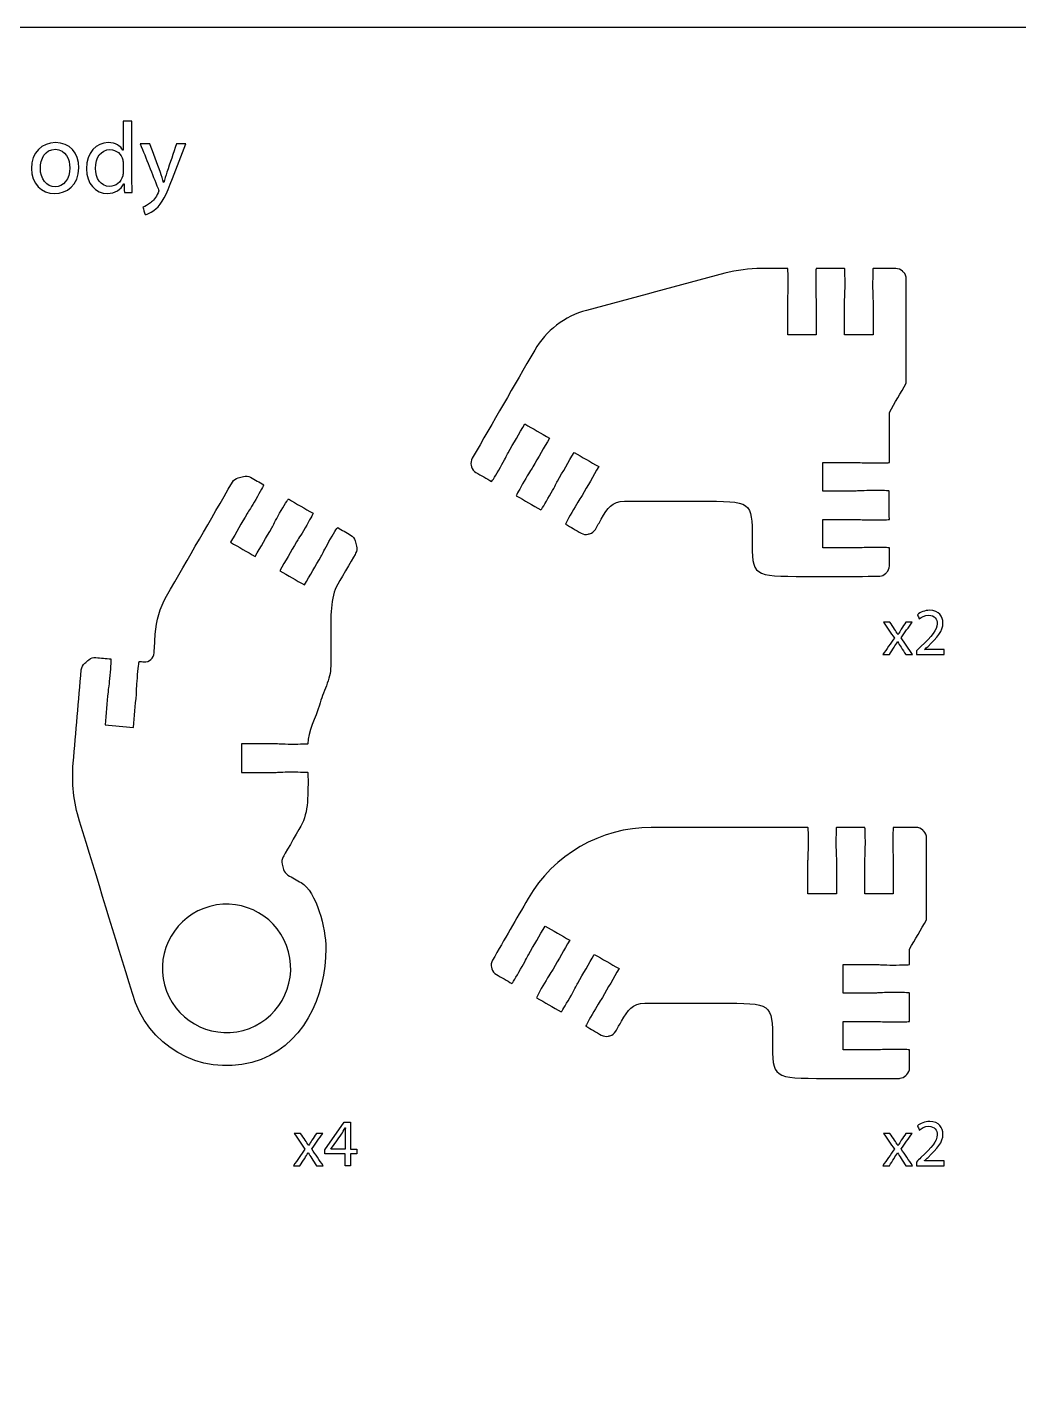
# Model space of a CAD drawing. Extents: x 0 to 600, y 0 to 300.
# Drawn here: x 368.1 to 472.6, y 156.3 to 300.1 of the extents above; entities that cross this region are included whole.
import ezdxf

# ---------------------------------------------------------------- set-up
doc = ezdxf.new("R2010")
doc.units = 0
doc.header["$MEASUREMENT"] = 0
doc.layers.add('DEFAULT', color=18, linetype='CONTINUOUS')

msp = doc.modelspace()

# ---------------------------------------------------------------- linework, layer by layer
at = {"layer": 'DEFAULT', "color": 18}
for points in [[(600.1, 0.1), (0.1, 0.1), (0.1, 300.1), (600.1, 300.1)], [(401.59, 180.04), (401.59, 181.29), (399.46, 181.29), (399.46, 181.7), (401.5, 184.63), (402.17, 184.63), (402.17, 181.77), (402.82, 181.77), (402.82, 181.29), (402.17, 181.29), (402.17, 180.04)]]:
    msp.add_lwpolyline(points, close=True, dxfattribs=at)
for points, knots in [([(379.1, 290.2), (379.1, 288.14), (379.1, 286.08), (379.1, 284.01), (379.1, 283.56), (379.11, 283.04), (379.14, 282.69), (378.87, 282.69), (378.59, 282.69), (378.31, 282.69), (378.29, 282.99), (378.28, 283.28), (378.27, 283.58), (378.26, 283.58), (378.25, 283.58), (378.24, 283.58), (377.96, 283.01), (377.33, 282.57), (376.5, 282.57), (375.26, 282.57), (374.31, 283.62), (374.31, 285.18), (374.3, 286.88), (375.36, 287.93), (376.6, 287.93), (377.39, 287.93), (377.92, 287.56), (378.15, 287.14), (378.16, 287.14), (378.16, 287.14), (378.17, 287.14), (378.17, 288.16), (378.17, 289.18), (378.17, 290.2), (378.48, 290.2), (378.79, 290.2), (379.1, 290.2)], [2.639, 2.639, 2.639, 2.639, 20.187, 20.187, 20.187, 21.187, 21.187, 21.187, 23.558, 23.558, 23.558, 26.079857, 26.079857, 26.079857, 26.139857, 26.139857, 26.139857, 27.139857, 27.139857, 27.139857, 28.139857, 28.139857, 28.139857, 29.139857, 29.139857, 29.139857, 30.139857, 30.139857, 30.139857, 30.200857, 30.200857, 30.200857, 38.868857, 38.868857, 38.868857, 41.507857, 41.507857, 41.507857, 41.507857]), ([(373.5, 285.29), (373.5, 283.4), (372.19, 282.57), (370.95, 282.57), (369.57, 282.57), (368.5, 283.59), (368.5, 285.21), (368.5, 286.92), (369.62, 287.93), (371.04, 287.93), (372.51, 287.93), (373.5, 286.86), (373.5, 285.29)], [1, 1, 1, 1, 2, 2, 2, 3, 3, 3, 4, 4, 4, 5, 5, 5, 5]), ([(380.99, 287.81), (381.36, 286.8), (381.73, 285.79), (382.11, 284.78), (382.22, 284.45), (382.35, 284.04), (382.44, 283.74), (382.44, 283.74), (382.45, 283.74), (382.46, 283.74), (382.55, 284.04), (382.66, 284.44), (382.79, 284.81), (383.12, 285.81), (383.46, 286.81), (383.8, 287.81), (384.13, 287.81), (384.46, 287.81), (384.79, 287.81), (384.32, 286.59), (383.85, 285.38), (383.39, 284.16), (382.72, 282.4), (382.27, 281.5), (381.63, 280.95), (381.18, 280.55), (380.72, 280.39), (380.49, 280.35), (380.41, 280.61), (380.33, 280.87), (380.26, 281.13), (380.49, 281.21), (380.8, 281.36), (381.07, 281.59), (381.32, 281.79), (381.64, 282.15), (381.85, 282.63), (381.9, 282.72), (381.93, 282.79), (381.93, 282.85), (381.93, 282.9), (381.91, 282.97), (381.86, 283.09), (381.23, 284.66), (380.6, 286.24), (379.97, 287.81), (380.31, 287.81), (380.65, 287.81), (380.99, 287.81)], [0, 0, 0, 0, 9.15104, 9.15104, 9.15104, 10.15104, 10.15104, 10.15104, 10.21004, 10.21004, 10.21004, 11.21004, 11.21004, 11.21004, 20.20237, 20.20237, 20.20237, 22.99337, 22.99337, 22.99337, 34.075428, 34.075428, 34.075428, 35.075428, 35.075428, 35.075428, 36.075428, 36.075428, 36.075428, 38.390501, 38.390501, 38.390501, 39.390501, 39.390501, 39.390501, 40.390501, 40.390501, 40.390501, 41.390501, 41.390501, 41.390501, 42.390501, 42.390501, 42.390501, 56.807524, 56.807524, 56.807524, 59.686524, 59.686524, 59.686524, 59.686524]), ([(369.44, 285.24), (369.44, 284.12), (370.09, 283.27), (371, 283.27), (371.88, 283.27), (372.55, 284.11), (372.55, 285.26), (372.55, 286.13), (372.12, 287.23), (371.02, 287.23), (369.92, 287.23), (369.44, 286.21), (369.44, 285.24)], [0, 0, 0, 0, 1, 1, 1, 2, 2, 2, 3, 3, 3, 4, 4, 4, 4]), ([(378.17, 285.73), (378.17, 285.84), (378.16, 286), (378.13, 286.12), (377.99, 286.71), (377.48, 287.2), (376.78, 287.2), (375.82, 287.2), (375.25, 286.35), (375.25, 285.22), (375.25, 284.18), (375.76, 283.32), (376.76, 283.32), (377.39, 283.32), (377.96, 283.74), (378.13, 284.44), (378.16, 284.56), (378.17, 284.69), (378.17, 284.84), (378.17, 285.13), (378.17, 285.43), (378.17, 285.73)], [2.52, 2.52, 2.52, 2.52, 3.52, 3.52, 3.52, 4.52, 4.52, 4.52, 5.52, 5.52, 5.52, 6.52, 6.52, 6.52, 7.52, 7.52, 7.52, 8.52, 8.52, 8.52, 11.04, 11.04, 11.04, 11.04]), ([(459.06, 237.36), (459.22, 237.12), (459.38, 236.87), (459.54, 236.63), (459.67, 236.44), (459.78, 236.26), (459.89, 236.07), (459.9, 236.07), (459.9, 236.07), (459.91, 236.07), (460.02, 236.27), (460.14, 236.45), (460.25, 236.63), (460.41, 236.88), (460.57, 237.12), (460.73, 237.36), (460.95, 237.36), (461.18, 237.36), (461.4, 237.36), (461.01, 236.81), (460.62, 236.26), (460.24, 235.71), (460.64, 235.12), (461.04, 234.53), (461.44, 233.94), (461.2, 233.94), (460.97, 233.94), (460.73, 233.94), (460.56, 234.2), (460.4, 234.46), (460.23, 234.71), (460.1, 234.91), (459.98, 235.1), (459.86, 235.31), (459.86, 235.31), (459.85, 235.31), (459.85, 235.31), (459.74, 235.1), (459.62, 234.92), (459.49, 234.71), (459.32, 234.46), (459.16, 234.2), (458.99, 233.94), (458.77, 233.94), (458.54, 233.94), (458.31, 233.94), (458.71, 234.53), (459.12, 235.11), (459.52, 235.69), (459.14, 236.25), (458.75, 236.8), (458.37, 237.36), (458.6, 237.36), (458.83, 237.36), (459.06, 237.36)], [0, 0, 0, 0, 2.49671, 2.49671, 2.49671, 3.49671, 3.49671, 3.49671, 3.55771, 3.55771, 3.55771, 4.55771, 4.55771, 4.55771, 7.026151, 7.026151, 7.026151, 8.927151, 8.927151, 8.927151, 14.655009, 14.655009, 14.655009, 20.702323, 20.702323, 20.702323, 22.702323, 22.702323, 22.702323, 25.304853, 25.304853, 25.304853, 26.304853, 26.304853, 26.304853, 26.344853, 26.344853, 26.344853, 27.344853, 27.344853, 27.344853, 29.937064, 29.937064, 29.937064, 31.877064, 31.877064, 31.877064, 37.89844, 37.89844, 37.89844, 43.66264, 43.66264, 43.66264, 45.62264, 45.62264, 45.62264, 45.62264]), ([(461.84, 233.94), (461.84, 234.07), (461.84, 234.2), (461.84, 234.33), (462, 234.48), (462.16, 234.64), (462.32, 234.8), (463.5, 235.91), (464.03, 236.51), (464.03, 237.2), (464.03, 237.66), (463.81, 238.09), (463.12, 238.09), (462.71, 238.09), (462.36, 237.88), (462.15, 237.71), (462.08, 237.85), (462.02, 238), (461.95, 238.14), (462.27, 238.41), (462.72, 238.61), (463.25, 238.61), (464.24, 238.61), (464.65, 237.93), (464.65, 237.28), (464.65, 236.43), (464.04, 235.74), (463.07, 234.81), (462.95, 234.7), (462.83, 234.59), (462.71, 234.47), (462.71, 234.47), (462.71, 234.46), (462.71, 234.46), (463.39, 234.46), (464.08, 234.46), (464.77, 234.46), (464.77, 234.29), (464.77, 234.12), (464.77, 233.94), (463.79, 233.94), (462.81, 233.94), (461.84, 233.94)], [8.302, 8.302, 8.302, 8.302, 9.382, 9.382, 9.382, 11.306235, 11.306235, 11.306235, 12.306235, 12.306235, 12.306235, 13.306235, 13.306235, 13.306235, 14.306235, 14.306235, 14.306235, 15.666823, 15.666823, 15.666823, 16.666823, 16.666823, 16.666823, 17.666823, 17.666823, 17.666823, 18.666823, 18.666823, 18.666823, 20.083581, 20.083581, 20.083581, 20.123581, 20.123581, 20.123581, 25.965581, 25.965581, 25.965581, 27.425581, 27.425581, 27.425581, 35.727581, 35.727581, 35.727581, 35.727581]), ([(461.84, 180.04), (461.84, 180.17), (461.84, 180.29), (461.84, 180.42), (462, 180.58), (462.16, 180.73), (462.32, 180.89), (463.5, 182.01), (464.03, 182.6), (464.03, 183.29), (464.03, 183.76), (463.81, 184.19), (463.12, 184.19), (462.71, 184.19), (462.36, 183.98), (462.15, 183.8), (462.08, 183.95), (462.02, 184.09), (461.95, 184.24), (462.27, 184.51), (462.72, 184.7), (463.25, 184.7), (464.24, 184.7), (464.65, 184.03), (464.65, 183.37), (464.65, 182.52), (464.04, 181.84), (463.07, 180.91), (462.95, 180.79), (462.83, 180.68), (462.71, 180.57), (462.71, 180.56), (462.71, 180.56), (462.71, 180.55), (463.39, 180.55), (464.08, 180.55), (464.77, 180.55), (464.77, 180.38), (464.77, 180.21), (464.77, 180.04), (463.79, 180.04), (462.81, 180.04), (461.84, 180.04)], [8.302, 8.302, 8.302, 8.302, 9.382, 9.382, 9.382, 11.306235, 11.306235, 11.306235, 12.306235, 12.306235, 12.306235, 13.306235, 13.306235, 13.306235, 14.306235, 14.306235, 14.306235, 15.666823, 15.666823, 15.666823, 16.666823, 16.666823, 16.666823, 17.666823, 17.666823, 17.666823, 18.666823, 18.666823, 18.666823, 20.083581, 20.083581, 20.083581, 20.123581, 20.123581, 20.123581, 25.965581, 25.965581, 25.965581, 27.425581, 27.425581, 27.425581, 35.727581, 35.727581, 35.727581, 35.727581]), ([(396.89, 183.45), (397.05, 183.21), (397.21, 182.96), (397.38, 182.72), (397.5, 182.53), (397.61, 182.35), (397.72, 182.16), (397.73, 182.16), (397.73, 182.16), (397.74, 182.16), (397.85, 182.37), (397.97, 182.54), (398.08, 182.73), (398.24, 182.97), (398.4, 183.21), (398.56, 183.45), (398.78, 183.45), (399.01, 183.45), (399.23, 183.45), (398.84, 182.9), (398.45, 182.35), (398.07, 181.8), (398.47, 181.21), (398.87, 180.63), (399.27, 180.04), (399.03, 180.04), (398.8, 180.04), (398.56, 180.04), (398.39, 180.29), (398.23, 180.55), (398.06, 180.81), (397.93, 181.01), (397.81, 181.2), (397.69, 181.4), (397.69, 181.4), (397.68, 181.4), (397.68, 181.4), (397.57, 181.2), (397.45, 181.01), (397.32, 180.81), (397.15, 180.55), (396.99, 180.29), (396.82, 180.04), (396.6, 180.04), (396.37, 180.04), (396.14, 180.04), (396.54, 180.62), (396.95, 181.2), (397.35, 181.78), (396.97, 182.34), (396.58, 182.9), (396.2, 183.45), (396.43, 183.45), (396.66, 183.45), (396.89, 183.45)], [0, 0, 0, 0, 2.49671, 2.49671, 2.49671, 3.49671, 3.49671, 3.49671, 3.55771, 3.55771, 3.55771, 4.55771, 4.55771, 4.55771, 7.026151, 7.026151, 7.026151, 8.927151, 8.927151, 8.927151, 14.655009, 14.655009, 14.655009, 20.702323, 20.702323, 20.702323, 22.702323, 22.702323, 22.702323, 25.304853, 25.304853, 25.304853, 26.304853, 26.304853, 26.304853, 26.344853, 26.344853, 26.344853, 27.344853, 27.344853, 27.344853, 29.937064, 29.937064, 29.937064, 31.877064, 31.877064, 31.877064, 37.89844, 37.89844, 37.89844, 43.66264, 43.66264, 43.66264, 45.62264, 45.62264, 45.62264, 45.62264]), ([(401.59, 181.77), (401.59, 182.28), (401.59, 182.8), (401.59, 183.31), (401.59, 183.55), (401.59, 183.79), (401.61, 184.03), (401.6, 184.03), (401.59, 184.03), (401.59, 184.03), (401.45, 183.76), (401.33, 183.56), (401.21, 183.35), (400.83, 182.83), (400.46, 182.31), (400.08, 181.79), (400.08, 181.78), (400.08, 181.78), (400.08, 181.77), (400.58, 181.77), (401.09, 181.77), (401.59, 181.77)], [4.262, 4.262, 4.262, 4.262, 8.603, 8.603, 8.603, 9.603, 9.603, 9.603, 9.663, 9.663, 9.663, 10.663, 10.663, 10.663, 16.109467, 16.109467, 16.109467, 16.149467, 16.149467, 16.149467, 20.411467, 20.411467, 20.411467, 20.411467]), ([(459.06, 183.45), (459.22, 183.21), (459.38, 182.96), (459.54, 182.72), (459.67, 182.53), (459.78, 182.35), (459.89, 182.16), (459.9, 182.16), (459.9, 182.16), (459.91, 182.16), (460.02, 182.37), (460.14, 182.54), (460.25, 182.73), (460.41, 182.97), (460.57, 183.21), (460.73, 183.45), (460.95, 183.45), (461.18, 183.45), (461.4, 183.45), (461.01, 182.9), (460.62, 182.35), (460.24, 181.8), (460.64, 181.21), (461.04, 180.63), (461.44, 180.04), (461.2, 180.04), (460.97, 180.04), (460.73, 180.04), (460.56, 180.29), (460.4, 180.55), (460.23, 180.81), (460.1, 181.01), (459.98, 181.2), (459.86, 181.4), (459.86, 181.4), (459.85, 181.4), (459.85, 181.4), (459.74, 181.2), (459.62, 181.01), (459.49, 180.81), (459.32, 180.55), (459.16, 180.29), (458.99, 180.04), (458.77, 180.04), (458.54, 180.04), (458.31, 180.04), (458.71, 180.62), (459.12, 181.2), (459.52, 181.78), (459.14, 182.34), (458.75, 182.9), (458.37, 183.45), (458.6, 183.45), (458.83, 183.45), (459.06, 183.45)], [0, 0, 0, 0, 2.49671, 2.49671, 2.49671, 3.49671, 3.49671, 3.49671, 3.55771, 3.55771, 3.55771, 4.55771, 4.55771, 4.55771, 7.026151, 7.026151, 7.026151, 8.927151, 8.927151, 8.927151, 14.655009, 14.655009, 14.655009, 20.702323, 20.702323, 20.702323, 22.702323, 22.702323, 22.702323, 25.304853, 25.304853, 25.304853, 26.304853, 26.304853, 26.304853, 26.344853, 26.344853, 26.344853, 27.344853, 27.344853, 27.344853, 29.937064, 29.937064, 29.937064, 31.877064, 31.877064, 31.877064, 37.89844, 37.89844, 37.89844, 43.66264, 43.66264, 43.66264, 45.62264, 45.62264, 45.62264, 45.62264])]:
    msp.add_open_spline(points, degree=3, knots=knots, dxfattribs=at)
at = {"layer": 'DEFAULT', "color": 1}
for points, knots in [([(460.78, 273.56), (460.78, 269.89), (460.78, 266.23), (460.78, 262.56), (460.18, 261.53), (459.58, 260.49), (458.99, 259.46), (458.99, 257.7), (458.99, 255.95), (458.99, 254.2), (458.99, 254.17), (458.2, 254.15), (457.24, 254.15), (456.27, 254.15), (455.82, 254.2), (455.48, 254.2), (454.32, 254.2), (453.15, 254.2), (451.98, 254.2), (451.98, 253.19), (451.99, 252.19), (451.99, 251.19), (453.15, 251.19), (454.32, 251.19), (455.49, 251.19), (455.82, 251.2), (456.27, 251.24), (457.24, 251.24), (458.2, 251.24), (458.98, 251.23), (458.98, 251.19), (458.98, 250.19), (458.98, 249.19), (458.99, 248.19), (458.99, 248.17), (458.2, 248.15), (457.23, 248.15), (456.27, 248.15), (455.82, 248.19), (455.49, 248.19), (454.32, 248.19), (453.15, 248.19), (451.99, 248.19), (451.99, 247.19), (451.99, 246.19), (451.99, 245.19), (453.15, 245.19), (454.32, 245.19), (455.49, 245.19), (455.82, 245.19), (456.27, 245.24), (457.23, 245.24), (458.2, 245.24), (458.98, 245.22), (458.99, 245.19), (458.99, 244.56), (458.99, 243.93), (458.99, 243.3), (458.99, 243.03), (458.88, 242.78), (458.69, 242.59), (458.66, 242.56), (458.62, 242.52), (458.59, 242.49), (458.42, 242.32), (458.21, 242.22), (457.98, 242.2), (457.95, 242.19), (450.14, 242.19), (450.14, 242.19), (444.52, 242.19), (444.52, 242.19), (444.52, 246.16), (444.52, 250.12), (444.52, 250.12), (438.9, 250.12), (438.9, 250.12), (431.09, 250.12), (431.06, 250.11), (429.71, 250.09), (429.29, 249.42), (428.6, 248.21), (428.39, 247.86), (428.19, 247.5), (427.99, 247.15), (427.85, 246.92), (427.63, 246.76), (427.38, 246.68), (427.33, 246.67), (427.28, 246.66), (427.24, 246.65), (426.98, 246.58), (426.7, 246.61), (426.47, 246.75), (425.93, 247.06), (425.38, 247.38), (424.84, 247.7), (424.83, 247.74), (425.19, 248.42), (425.67, 249.24), (426.15, 250.08), (426.42, 250.44), (426.58, 250.73), (427.17, 251.74), (427.75, 252.75), (428.34, 253.76), (427.47, 254.26), (426.6, 254.76), (425.73, 255.26), (425.15, 254.25), (424.57, 253.24), (423.99, 252.23), (423.82, 251.94), (423.64, 251.53), (423.15, 250.69), (422.68, 249.86), (422.27, 249.2), (422.24, 249.2), (421.37, 249.7), (420.5, 250.2), (419.64, 250.7), (419.63, 250.73), (420, 251.42), (420.47, 252.23), (420.95, 253.07), (421.22, 253.44), (421.39, 253.73), (421.97, 254.74), (422.55, 255.75), (423.14, 256.76), (422.27, 257.26), (421.4, 257.76), (420.54, 258.26), (419.95, 257.25), (419.37, 256.24), (418.78, 255.23), (418.62, 254.94), (418.44, 254.52), (417.96, 253.69), (417.48, 252.86), (417.08, 252.21), (417.04, 252.2), (416.49, 252.51), (415.94, 252.83), (415.39, 253.14), (415.17, 253.28), (415, 253.5), (414.93, 253.75), (414.92, 253.8), (414.91, 253.85), (414.89, 253.89), (414.82, 254.15), (414.86, 254.42), (414.99, 254.65), (417.19, 258.45), (419.39, 262.25), (421.58, 266.05), (422.78, 268.12), (424.74, 269.62), (427.05, 270.24), (431.91, 271.54), (436.77, 272.85), (441.63, 274.15), (442.9, 274.49), (444.2, 274.66), (445.51, 274.66), (446.43, 274.66), (447.35, 274.66), (448.27, 274.66), (448.3, 274.66), (448.32, 273.88), (448.32, 272.91), (448.32, 271.94), (448.27, 271.5), (448.27, 271.16), (448.27, 270), (448.27, 268.83), (448.27, 267.66), (449.27, 267.66), (450.27, 267.66), (451.27, 267.66), (451.27, 268.83), (451.27, 270), (451.27, 271.16), (451.27, 271.5), (451.22, 271.95), (451.22, 272.91), (451.22, 273.87), (451.24, 274.65), (451.27, 274.66), (452.27, 274.66), (453.27, 274.66), (454.27, 274.66), (454.3, 274.66), (454.32, 273.88), (454.32, 272.91), (454.32, 271.95), (454.27, 271.5), (454.27, 271.16), (454.27, 270), (454.27, 268.83), (454.27, 267.66), (455.27, 267.66), (456.27, 267.66), (457.27, 267.66), (457.27, 268.83), (457.27, 270), (457.27, 271.16), (457.27, 271.5), (457.23, 271.95), (457.23, 272.91), (457.23, 273.88), (457.24, 274.66), (457.27, 274.66), (458.07, 274.66), (458.87, 274.66), (459.67, 274.66), (459.94, 274.66), (460.19, 274.56), (460.38, 274.37), (460.41, 274.34), (460.45, 274.3), (460.49, 274.27), (460.67, 274.08), (460.78, 273.82), (460.78, 273.56)], [1, 1, 1, 1, 32.17, 32.17, 32.17, 42.331024, 42.331024, 42.331024, 57.241024, 57.241024, 57.241024, 58.241024, 58.241024, 58.241024, 59.241024, 59.241024, 59.241024, 69.161024, 69.161024, 69.161024, 77.671029, 77.671029, 77.671029, 87.591029, 87.591029, 87.591029, 88.591029, 88.591029, 88.591029, 89.591029, 89.591029, 89.591029, 98.091035, 98.091035, 98.091035, 99.091035, 99.091035, 99.091035, 100.091035, 100.091035, 100.091035, 110.011035, 110.011035, 110.011035, 118.521035, 118.521035, 118.521035, 128.441035, 128.441035, 128.441035, 129.441035, 129.441035, 129.441035, 130.441035, 130.441035, 130.441035, 135.811035, 135.811035, 135.811035, 136.811035, 136.811035, 136.811035, 137.235299, 137.235299, 137.235299, 138.235299, 138.235299, 138.235299, 139.235299, 139.235299, 139.235299, 140.235299, 140.235299, 140.235299, 141.235299, 141.235299, 141.235299, 142.235299, 142.235299, 142.235299, 143.235299, 143.235299, 143.235299, 146.698376, 146.698376, 146.698376, 147.698376, 147.698376, 147.698376, 148.122876, 148.122876, 148.122876, 149.122876, 149.122876, 149.122876, 154.486242, 154.486242, 154.486242, 155.486242, 155.486242, 155.486242, 156.486242, 156.486242, 156.486242, 166.410405, 166.410405, 166.410405, 174.926677, 174.926677, 174.926677, 184.840839, 184.840839, 184.840839, 185.840839, 185.840839, 185.840839, 186.840839, 186.840839, 186.840839, 195.348447, 195.348447, 195.348447, 196.348447, 196.348447, 196.348447, 197.348447, 197.348447, 197.348447, 207.276267, 207.276267, 207.276267, 215.778884, 215.778884, 215.778884, 225.694392, 225.694392, 225.694392, 226.694392, 226.694392, 226.694392, 227.694392, 227.694392, 227.694392, 233.07507, 233.07507, 233.07507, 234.07507, 234.07507, 234.07507, 234.48992, 234.48992, 234.48992, 235.48992, 235.48992, 235.48992, 272.816214, 272.816214, 272.816214, 273.816214, 273.816214, 273.816214, 316.615302, 316.615302, 316.615302, 317.615302, 317.615302, 317.615302, 325.425302, 325.425302, 325.425302, 326.425302, 326.425302, 326.425302, 327.425302, 327.425302, 327.425302, 337.335307, 337.335307, 337.335307, 345.845307, 345.845307, 345.845307, 355.765307, 355.765307, 355.765307, 356.765307, 356.765307, 356.765307, 357.765307, 357.765307, 357.765307, 366.275307, 366.275307, 366.275307, 367.275307, 367.275307, 367.275307, 368.275307, 368.275307, 368.275307, 378.195312, 378.195312, 378.195312, 386.715312, 386.715312, 386.715312, 396.635312, 396.635312, 396.635312, 397.635312, 397.635312, 397.635312, 398.635312, 398.635312, 398.635312, 405.435312, 405.435312, 405.435312, 406.435312, 406.435312, 406.435312, 406.859576, 406.859576, 406.859576, 407.859576, 407.859576, 407.859576, 407.859576]), ([(402.79, 245.38), (402.74, 245.57), (402.69, 245.75), (402.64, 245.94), (402.57, 246.2), (402.4, 246.42), (402.17, 246.55), (401.71, 246.81), (401.26, 247.08), (400.8, 247.34), (400.76, 247.34), (400.36, 246.68), (399.88, 245.85), (399.4, 245.01), (399.22, 244.6), (399.05, 244.31), (398.47, 243.3), (397.88, 242.29), (397.3, 241.28), (396.43, 241.78), (395.56, 242.28), (394.7, 242.78), (395.28, 243.79), (395.86, 244.8), (396.45, 245.82), (396.62, 246.11), (396.88, 246.47), (397.36, 247.3), (397.84, 248.12), (398.21, 248.8), (398.2, 248.84), (397.33, 249.34), (396.47, 249.84), (395.6, 250.35), (395.57, 250.33), (395.16, 249.67), (394.68, 248.85), (394.2, 248.02), (394.02, 247.61), (393.85, 247.31), (393.27, 246.3), (392.68, 245.29), (392.1, 244.28), (391.23, 244.78), (390.37, 245.28), (389.5, 245.78), (390.08, 246.8), (390.67, 247.81), (391.25, 248.82), (391.42, 249.11), (391.68, 249.47), (392.17, 250.31), (392.64, 251.13), (393.01, 251.81), (393, 251.84), (392.54, 252.11), (392.08, 252.38), (391.62, 252.64), (391.39, 252.78), (391.12, 252.81), (390.86, 252.74), (390.68, 252.69), (390.49, 252.64), (390.3, 252.59), (390.04, 252.52), (389.83, 252.36), (389.69, 252.13), (387.38, 248.12), (385.06, 244.11), (382.75, 240.1), (382.05, 238.88), (381.64, 237.51), (381.56, 236.1), (381.52, 235.44), (381.48, 234.78), (381.45, 234.12), (381.42, 233.56), (380.92, 233.13), (380.36, 233.18), (380.2, 233.2), (380.03, 233.21), (379.87, 233.22), (379.84, 233.22), (379.75, 232.45), (379.67, 231.49), (379.58, 230.53), (379.59, 230.07), (379.57, 229.74), (379.46, 228.58), (379.36, 227.42), (379.26, 226.26), (378.26, 226.35), (377.26, 226.43), (376.27, 226.52), (376.37, 227.68), (376.47, 228.84), (376.58, 230), (376.6, 230.34), (376.69, 230.78), (376.78, 231.74), (376.86, 232.7), (376.91, 233.49), (376.88, 233.49), (376.35, 233.54), (375.82, 233.58), (375.29, 233.63), (375.03, 233.66), (374.77, 233.57), (374.56, 233.4), (374.42, 233.28), (374.27, 233.15), (374.12, 233.03), (373.92, 232.86), (373.79, 232.61), (373.76, 232.35), (373.48, 229.07), (373.19, 225.78), (372.91, 222.5), (372.73, 220.44), (372.94, 218.37), (373.56, 216.39), (375.43, 210.33), (377.29, 204.26), (379.16, 198.2), (380.63, 192.73), (386.27, 189.47), (391.73, 190.93), (397.2, 192.4), (399.56, 197.97), (399.56, 202.95), (399.56, 205.07), (398.56, 208.95), (396.94, 209.89), (396.48, 210.15), (396.02, 210.42), (395.56, 210.69), (395.33, 210.82), (395.17, 211.04), (395.1, 211.29), (395.05, 211.48), (395, 211.67), (394.95, 211.85), (394.88, 212.11), (394.92, 212.38), (395.05, 212.61), (395.05, 212.61), (396.45, 215.04), (396.92, 215.85), (397.75, 217.29), (397.67, 219.29), (397.67, 221.52), (397.66, 221.53), (397.47, 221.54), (397.15, 221.55), (396.84, 221.56), (396.4, 221.57), (395.91, 221.57), (394.95, 221.57), (394.5, 221.52), (394.17, 221.52), (393, 221.52), (391.84, 221.52), (390.67, 221.52), (390.67, 222.52), (390.67, 223.52), (390.67, 224.52), (391.84, 224.52), (393, 224.52), (394.17, 224.52), (394.5, 224.52), (394.95, 224.47), (395.91, 224.47), (396.88, 224.47), (397.67, 224.49), (397.67, 224.52), (397.67, 225.84), (398.48, 227.29), (398.87, 228.62), (399.06, 229.28), (399.36, 229.97), (399.61, 230.66), (399.87, 231.36), (400.07, 232.05), (400.07, 232.71), (400.07, 233.71), (400.07, 234.71), (400.07, 235.71), (400.07, 237.95), (399.99, 239.95), (400.81, 241.38), (401.28, 242.19), (402.69, 244.62), (402.69, 244.62), (402.82, 244.85), (402.86, 245.12), (402.79, 245.38)], [0, 0, 0, 0, 1.644536, 1.644536, 1.644536, 2.644536, 2.644536, 2.644536, 7.152041, 7.152041, 7.152041, 8.152041, 8.152041, 8.152041, 9.152041, 9.152041, 9.152041, 19.076204, 19.076204, 19.076204, 27.583812, 27.583812, 27.583812, 37.511632, 37.511632, 37.511632, 38.511632, 38.511632, 38.511632, 39.511632, 39.511632, 39.511632, 48.015584, 48.015584, 48.015584, 49.015584, 49.015584, 49.015584, 50.015584, 50.015584, 50.015584, 59.926083, 59.926083, 59.926083, 68.433691, 68.433691, 68.433691, 78.361511, 78.361511, 78.361511, 79.361511, 79.361511, 79.361511, 80.361511, 80.361511, 80.361511, 84.869016, 84.869016, 84.869016, 85.869016, 85.869016, 85.869016, 87.516134, 87.516134, 87.516134, 88.516134, 88.516134, 88.516134, 127.883941, 127.883941, 127.883941, 128.883941, 128.883941, 128.883941, 134.50306, 134.50306, 134.50306, 135.50306, 135.50306, 135.50306, 136.89823, 136.89823, 136.89823, 137.89823, 137.89823, 137.89823, 138.89823, 138.89823, 138.89823, 148.807383, 148.807383, 148.807383, 157.310523, 157.310523, 157.310523, 167.218793, 167.218793, 167.218793, 168.218793, 168.218793, 168.218793, 169.218793, 169.218793, 169.218793, 173.726575, 173.726575, 173.726575, 174.726575, 174.726575, 174.726575, 176.366727, 176.366727, 176.366727, 177.366727, 177.366727, 177.366727, 205.402237, 205.402237, 205.402237, 206.402237, 206.402237, 206.402237, 260.367734, 260.367734, 260.367734, 261.367734, 261.367734, 261.367734, 262.367734, 262.367734, 262.367734, 263.367734, 263.367734, 263.367734, 267.883894, 267.883894, 267.883894, 268.883894, 268.883894, 268.883894, 270.528431, 270.528431, 270.528431, 271.528431, 271.528431, 271.528431, 272.528431, 272.528431, 272.528431, 273.528431, 273.528431, 273.528431, 274.528431, 274.528431, 274.528431, 275.528431, 275.528431, 275.528431, 276.528431, 276.528431, 276.528431, 286.448431, 286.448431, 286.448431, 294.958431, 294.958431, 294.958431, 304.878431, 304.878431, 304.878431, 305.878431, 305.878431, 305.878431, 306.878431, 306.878431, 306.878431, 307.878431, 307.878431, 307.878431, 308.878431, 308.878431, 308.878431, 309.878431, 309.878431, 309.878431, 318.388431, 318.388431, 318.388431, 319.388431, 319.388431, 319.388431, 320.388431, 320.388431, 320.388431, 321.388431, 321.388431, 321.388431, 321.388431]), ([(417.13, 201.71), (418.38, 203.88), (419.64, 206.05), (420.89, 208.21), (423.57, 212.85), (428.52, 215.71), (433.88, 215.71), (439.39, 215.71), (444.9, 215.71), (450.41, 215.71), (450.44, 215.71), (450.46, 214.92), (450.46, 213.96), (450.46, 212.99), (450.41, 212.55), (450.41, 212.21), (450.41, 211.04), (450.41, 209.88), (450.41, 208.71), (451.41, 208.71), (452.41, 208.71), (453.41, 208.71), (453.41, 209.88), (453.41, 211.04), (453.41, 212.21), (453.41, 212.55), (453.36, 212.99), (453.36, 213.96), (453.36, 214.92), (453.38, 215.7), (453.41, 215.71), (454.41, 215.71), (455.41, 215.71), (456.41, 215.71), (456.44, 215.71), (456.46, 214.93), (456.46, 213.96), (456.46, 212.99), (456.41, 212.55), (456.41, 212.21), (456.41, 211.04), (456.41, 209.88), (456.41, 208.71), (457.41, 208.71), (458.41, 208.71), (459.41, 208.71), (459.41, 209.88), (459.41, 211.04), (459.41, 212.21), (459.41, 212.55), (459.36, 212.99), (459.36, 213.96), (459.36, 214.92), (459.38, 215.7), (459.41, 215.71), (460.21, 215.71), (461.01, 215.71), (461.81, 215.71), (462.08, 215.71), (462.33, 215.6), (462.52, 215.42), (462.55, 215.38), (462.59, 215.35), (462.62, 215.31), (462.81, 215.13), (462.92, 214.87), (462.92, 214.6), (462.92, 211.73), (462.92, 208.85), (462.92, 205.97), (462.32, 204.94), (461.72, 203.9), (461.12, 202.87), (461.12, 202.33), (461.12, 201.79), (461.12, 201.25), (461.12, 201.23), (460.34, 201.2), (459.37, 201.2), (458.4, 201.2), (457.96, 201.26), (457.62, 201.25), (456.45, 201.25), (455.29, 201.25), (454.12, 201.25), (454.12, 200.25), (454.12, 199.25), (454.13, 198.25), (455.29, 198.25), (456.46, 198.25), (457.62, 198.25), (457.96, 198.26), (458.41, 198.3), (459.37, 198.3), (460.33, 198.3), (461.11, 198.28), (461.12, 198.25), (461.12, 197.25), (461.12, 196.25), (461.12, 195.25), (461.12, 195.22), (460.34, 195.2), (459.37, 195.2), (458.41, 195.2), (457.96, 195.25), (457.62, 195.25), (456.46, 195.25), (455.29, 195.25), (454.13, 195.25), (454.13, 194.25), (454.13, 193.25), (454.13, 192.25), (455.29, 192.25), (456.46, 192.25), (457.62, 192.25), (457.96, 192.25), (458.41, 192.3), (459.37, 192.3), (460.34, 192.3), (461.12, 192.28), (461.12, 192.25), (461.12, 191.62), (461.12, 190.99), (461.12, 190.36), (461.12, 190.09), (461.02, 189.84), (460.83, 189.65), (460.8, 189.61), (460.76, 189.58), (460.73, 189.55), (460.56, 189.38), (460.35, 189.28), (460.12, 189.26), (460.09, 189.25), (460.05, 189.25), (460.02, 189.25), (457.44, 189.25), (454.86, 189.25), (452.28, 189.25), (446.66, 189.25), (446.66, 189.25), (446.66, 193.21), (446.66, 197.18), (446.66, 197.18), (441.04, 197.18), (441.04, 197.18), (433.23, 197.18), (433.2, 197.17), (431.85, 197.14), (431.43, 196.47), (430.74, 195.27), (430.53, 194.92), (430.33, 194.56), (430.13, 194.21), (429.99, 193.98), (429.78, 193.81), (429.52, 193.75), (429.47, 193.73), (429.42, 193.72), (429.37, 193.71), (429.12, 193.64), (428.85, 193.68), (428.61, 193.81), (428.07, 194.12), (427.52, 194.44), (426.98, 194.76), (426.96, 194.79), (427.33, 195.48), (427.81, 196.29), (428.29, 197.13), (428.56, 197.5), (428.72, 197.79), (429.31, 198.8), (429.89, 199.81), (430.48, 200.82), (429.61, 201.32), (428.74, 201.82), (427.87, 202.32), (427.29, 201.31), (426.71, 200.3), (426.13, 199.29), (425.96, 199), (425.78, 198.58), (425.29, 197.74), (424.82, 196.92), (424.41, 196.26), (424.38, 196.26), (423.51, 196.75), (422.64, 197.25), (421.78, 197.75), (421.77, 197.79), (422.14, 198.47), (422.61, 199.29), (423.09, 200.13), (423.36, 200.5), (423.53, 200.78), (424.11, 201.8), (424.69, 202.81), (425.28, 203.82), (424.41, 204.32), (423.54, 204.82), (422.68, 205.31), (422.09, 204.31), (421.51, 203.3), (420.92, 202.29), (420.76, 201.99), (420.58, 201.58), (420.1, 200.75), (419.62, 199.92), (419.21, 199.26), (419.18, 199.25), (418.63, 199.57), (418.08, 199.89), (417.54, 200.21), (417.31, 200.34), (417.14, 200.56), (417.07, 200.81), (417.06, 200.86), (417.04, 200.91), (417.03, 200.95), (416.96, 201.21), (417, 201.48), (417.13, 201.71)], [0, 0, 0, 0, 21.290855, 21.290855, 21.290855, 22.290855, 22.290855, 22.290855, 69.150855, 69.150855, 69.150855, 70.150855, 70.150855, 70.150855, 71.150855, 71.150855, 71.150855, 81.06086, 81.06086, 81.06086, 89.57086, 89.57086, 89.57086, 99.49086, 99.49086, 99.49086, 100.49086, 100.49086, 100.49086, 101.49086, 101.49086, 101.49086, 110.00086, 110.00086, 110.00086, 111.00086, 111.00086, 111.00086, 112.00086, 112.00086, 112.00086, 121.920865, 121.920865, 121.920865, 130.440865, 130.440865, 130.440865, 140.360865, 140.360865, 140.360865, 141.360865, 141.360865, 141.360865, 142.360865, 142.360865, 142.360865, 149.160865, 149.160865, 149.160865, 150.160865, 150.160865, 150.160865, 150.585129, 150.585129, 150.585129, 151.585129, 151.585129, 151.585129, 176.055129, 176.055129, 176.055129, 186.216153, 186.216153, 186.216153, 190.786153, 190.786153, 190.786153, 191.786153, 191.786153, 191.786153, 192.786153, 192.786153, 192.786153, 202.706153, 202.706153, 202.706153, 211.216158, 211.216158, 211.216158, 221.136158, 221.136158, 221.136158, 222.136158, 222.136158, 222.136158, 223.136158, 223.136158, 223.136158, 231.636164, 231.636164, 231.636164, 232.636164, 232.636164, 232.636164, 233.636164, 233.636164, 233.636164, 243.556164, 243.556164, 243.556164, 252.066164, 252.066164, 252.066164, 261.986164, 261.986164, 261.986164, 262.986164, 262.986164, 262.986164, 263.986164, 263.986164, 263.986164, 269.346164, 269.346164, 269.346164, 270.346164, 270.346164, 270.346164, 270.763417, 270.763417, 270.763417, 271.763417, 271.763417, 271.763417, 272.763417, 272.763417, 272.763417, 294.713417, 294.713417, 294.713417, 295.713417, 295.713417, 295.713417, 296.713417, 296.713417, 296.713417, 297.713417, 297.713417, 297.713417, 298.713417, 298.713417, 298.713417, 302.167835, 302.167835, 302.167835, 303.167835, 303.167835, 303.167835, 303.592334, 303.592334, 303.592334, 304.592334, 304.592334, 304.592334, 309.955701, 309.955701, 309.955701, 310.955701, 310.955701, 310.955701, 311.955701, 311.955701, 311.955701, 321.879863, 321.879863, 321.879863, 330.396136, 330.396136, 330.396136, 340.310298, 340.310298, 340.310298, 341.310298, 341.310298, 341.310298, 342.310298, 342.310298, 342.310298, 350.817906, 350.817906, 350.817906, 351.817906, 351.817906, 351.817906, 352.817906, 352.817906, 352.817906, 362.745725, 362.745725, 362.745725, 371.248343, 371.248343, 371.248343, 381.163851, 381.163851, 381.163851, 382.163851, 382.163851, 382.163851, 383.163851, 383.163851, 383.163851, 388.540885, 388.540885, 388.540885, 389.540885, 389.540885, 389.540885, 389.965385, 389.965385, 389.965385, 390.965385, 390.965385, 390.965385, 390.965385]), ([(395.62, 202.6), (396.58, 198.99), (394.44, 195.28), (390.83, 194.31), (387.22, 193.35), (383.51, 195.49), (382.54, 199.1), (381.58, 202.71), (383.72, 206.42), (387.33, 207.39), (390.94, 208.35), (394.65, 206.21), (395.62, 202.6)], [1, 1, 1, 1, 2, 2, 2, 3, 3, 3, 4, 4, 4, 5, 5, 5, 5])]:
    msp.add_open_spline(points, degree=3, knots=knots, dxfattribs=at)

doc.saveas('drawing.dxf')
